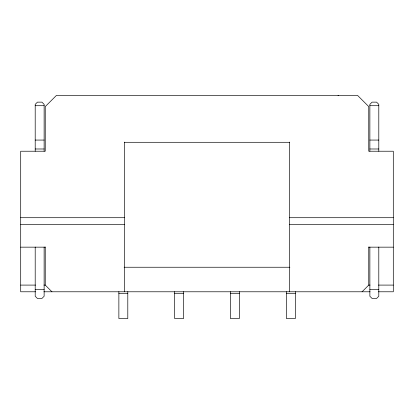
<?xml version="1.0" encoding="UTF-8"?>
<svg xmlns="http://www.w3.org/2000/svg" width="414" height="414" viewBox="0 0 414 414"><rect width="100%" height="100%" fill="white"/><g stroke="black" fill="none" stroke-linecap="round" stroke-linejoin="round"><path stroke-width="0.62" d="M362.064 291.782L368.755 285.091L368.755 247.003M338.031 95.443L338.636 95.443M35.2 105.705L44.127 105.705M369.873 105.705L378.8 105.705M35.2 140.067L44.127 140.067M369.873 140.067L378.8 140.067M124.448 142.297L289.552 142.297M35.2 148.988L44.127 148.988M369.873 148.988L378.8 148.988M20.7 217.707L124.448 217.707M289.552 217.707L393.3 217.707M20.7 224.404L124.448 224.404M289.552 224.404L393.3 224.404M20.7 247.158L45.245 247.158M368.755 247.158L393.3 247.158M124.117 267.242L289.883 267.242M20.7 285.091L35.552 285.091M43.951 285.091L45.245 285.091L51.936 291.782M368.755 285.091L370.049 285.091M378.448 285.091L393.3 285.091M35.2 289.552L44.127 289.552M369.873 289.552L378.8 289.552M35.532 291.782L20.7 291.782L20.7 151.224L45.245 151.224L45.245 106.6L56.397 95.443L357.603 95.443L368.755 106.6L368.755 151.224L393.3 151.224L393.3 291.782L378.453 291.782M43.91 291.782L370.059 291.782M118.87 293.49L127.797 293.49M174.651 293.49L183.573 293.49M230.427 293.49L239.349 293.49M286.431 293.49L295.353 293.49M378.8 151.224L378.8 104.369L376.564 102.139L372.103 102.139L369.873 104.369L369.873 151.224M378.8 247.06L378.8 296.248L376.564 298.478L372.103 298.478L369.873 296.248L369.873 247.06M295.353 291.663L295.353 318.557L286.431 318.557L286.431 291.663M289.552 142.08L289.552 291.782M239.349 291.663L239.349 318.557L230.427 318.557L230.427 291.663M183.573 291.663L183.573 318.557L174.651 318.557L174.651 291.663M127.797 291.663L127.797 318.557L118.87 318.557L118.87 291.663M124.448 142.08L124.448 291.782M45.245 247.003L45.245 285.091M44.127 151.224L44.127 104.369L41.897 102.139L37.436 102.139L35.2 104.369L35.2 151.224M44.127 247.06L44.127 296.248L41.897 298.478L37.436 298.478L35.2 296.248L35.2 247.06"/></g></svg>
